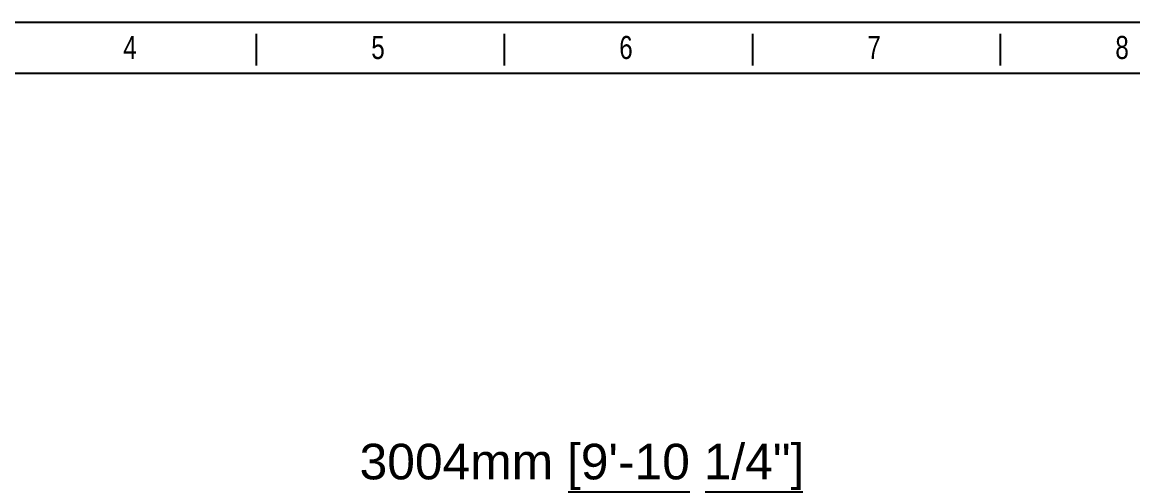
# Model space of a CAD drawing. Header units: millimetres. Extents: x 9226 to 36041, y 16031 to 21779.
# Drawn here: x 29814 to 32931, y 20518 to 21779 of the extents above; entities that cross this region are included whole.
import ezdxf

# ---------------------------------------------------------------- set-up
doc = ezdxf.new("R2010")
doc.units = ezdxf.units.MM
doc.styles.add('CKSTANDARD', font='arial.ttf')
doc.styles.add('Roamns', font='romans.shx')
doc.styles.get("Standard").update_dxf_attribs({"font": 'arial.ttf'})
doc.dimstyles.new('ISO-200', dxfattribs={"dimtxt": 100, "dimasz": 60, "dimexe": 1.25, "dimexo": 5, "dimgap": 5, "dimtad": 1, "dimtoh": 1, "dimdec": 1, "dimdsep": 46, "dimtxsty": 'Standard', "dimcen": 2.5, "dimadec": 0, "dimazin": 0, "dimtfac": 1, "dimtdec": 1, "dimtmove": 0, "dimatfit": 3, "dimfxl": 1, "dimarcsym": 0})

# ---------------------------------------------------------------- blocks, each defined once
blk = doc.blocks.new('standard template')
for p, q in [((12589, 30728), (12589, 30325)), ((15761, 30728), (15761, 30325)), ((18933, 30728), (18933, 30325)), ((22104, 30728), (22104, 30325))]:
    blk.add_line(p, q)
blk.add_lwpolyline([(37963, 4700), (-97, 4700), (-97, 30879), (37963, 30879)], close=True)
at = {"color": 7}
blk.add_lwpolyline([(456, 6674), (456, 5964), (456, 5254), (456, 30226), (37409, 30226), (37409, 5254)], dxfattribs=at)
at = {"style": 'CKSTANDARD', "width": 0.75}
for s, p in [('4', (10888, 30408)), ('5', (14060, 30408)), ('6', (17231, 30408)), ('7', (20403, 30408)), ('8', (23575, 30408))]:
    blk.add_text(s, height=295, dxfattribs=at).set_placement(p)
at = {"style": 'Roamns'}
for tag, p in [('PAGE_NAME', (27466, 7594)), ('PROJECT_NAME', (27466, 6884)), ('DRAWN_NAME', (27466, 6174)), ('VERSION', (34241, 6174)), ('SELECT_DATA', (27466, 5464)), ('PAGE_NUMBER', (34241, 5464))]:
    blk.add_attdef(tag, p, '', height=285, dxfattribs=at)
blk = doc.blocks.new('*D279')
at = {"color": 0, "lineweight": -2, "transparency": 16777216}
for p, q in [((29883.2, 19786), (29883.2, 20460.1)), ((29943.2, 20458.9), (32827.2, 20458.9)), ((32887.2, 19786), (32887.2, 20460.1))]:
    blk.add_line(p, q, dxfattribs=at)
at = {"color": 0, "transparency": 16777216}
for points in [[(29943.2, 20468.9), (29943.2, 20448.9), (29883.2, 20458.9)], [(32827.2, 20468.9), (32827.2, 20448.9), (32887.2, 20458.9)]]:
    blk.add_solid(points, dxfattribs=at)
at = {"layer": 'Defpoints', "color": 0, "transparency": 16777216}
for p in [(32887.2, 20458.9), (29883.2, 19781), (32887.2, 19781)]:
    blk.add_point(p, dxfattribs=at)
at = {"color": 0, "lineweight": -3, "transparency": 16777216, "insert": (31385.2, 20528.6), "char_height": 100, "attachment_point": 5}
blk.add_mtext('3004mm [9\'-10 1/4"]', dxfattribs=at)

msp = doc.modelspace()

# ---------------------------------------------------------------- block references
at = {"lineweight": -3, "transparency": 33554595, "xscale": 0.2195238361378187, "yscale": 0.2195238361378187, "zscale": 0.2195238361378187}
msp.add_blockref('standard template', (27707.263, 14999.95), dxfattribs=at)

# ---------------------------------------------------------------- dimensions: what is measured, and where the dimension line sits
at = {"lineweight": -3}
dim = msp.add_linear_dim(base=(32887.25, 20458.888), p1=(29883.25, 19780.984), p2=(32887.25, 19780.984), dimstyle='ISO-200', override={"dimpost": 'mm'}, dxfattribs=at)
dim.commit()
dim.dimension.update_dxf_attribs({"geometry": '*D279', "text_midpoint": (31385.25, 20458.888), "dimtype": 160})

doc.saveas('drawing.dxf')
